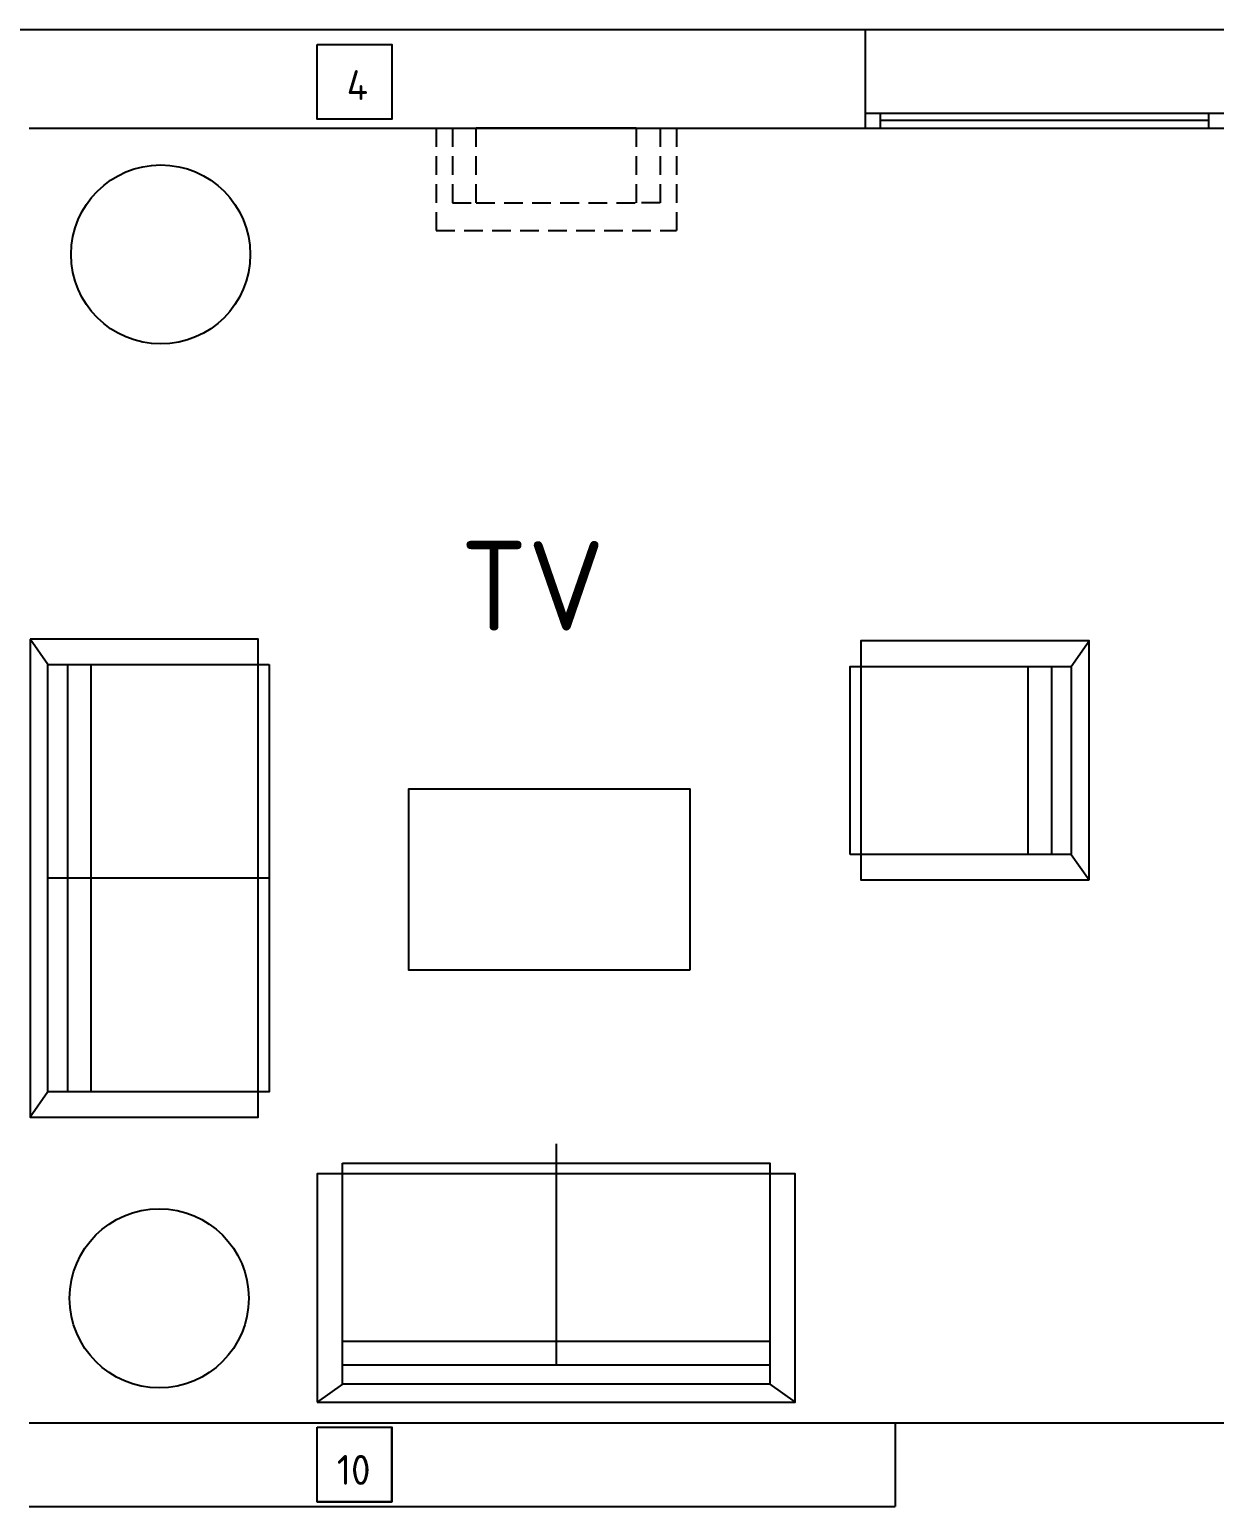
# Model space of a CAD drawing. Extents: x 37594 to 44658, y -15488 to -11373.
# Drawn here: x 42949.5 to 43346.8, y -11867.2 to -11372.7 of the extents above; entities that cross this region are included whole.
import ezdxf

# ---------------------------------------------------------------- set-up
doc = ezdxf.new("R2010")
doc.units = 0
doc.header["$LTSCALE"] = 25
doc.header["$MEASUREMENT"] = 0
doc.linetypes.add('RAYITAS', pattern=[0.375, 0.25, -0.125])
for name, color, linetype in [('CARASFIJAS', 3, 'CONTINUOUS'), ('CARPINTERIA', 5, 'CONTINUOUS'), ('MUEBLES', 4, 'CONTINUOUS'), ('MUROS', 1, 'CONTINUOUS'), ('PILARES', 2, 'CONTINUOUS'), ('PLANTA', 7, 'CONTINUOUS'), ('TEXTO', 10, 'CONTINUOUS'), ('TEXTOSPIL', 7, 'CONTINUOUS')]:
    doc.layers.add(name, color=color, linetype=linetype)
doc.styles.add('DIN', font='DIN')
doc.styles.add('FUTURA', font='din.shx', dxfattribs={"height": 30})

msp = doc.modelspace()

# ---------------------------------------------------------------- linework, layer by layer
at = {"layer": 'CARASFIJAS'}
for p, q in [((43045.8, -11377.68), (43070.8, -11377.68)), ((43070.8, -11377.68), (43070.8, -11402.68)), ((43070.8, -11865.68), (43070.8, -11840.68)), ((43045.8, -11865.68), (43070.8, -11865.68))]:
    msp.add_line(p, q, dxfattribs=at)
at = {"layer": 'CARPINTERIA'}
for p, q in [((43229.3, -11400.68), (43349.3, -11400.68)), ((43234.3, -11405.68), (43234.3, -11400.68)), ((43344.3, -11405.68), (43344.3, -11400.68)), ((43229.3, -11405.68), (43349.3, -11405.68)), ((43344.3, -11403.18), (43234.3, -11403.18))]:
    msp.add_line(p, q, dxfattribs=at)
at = {"layer": 'MUEBLES'}
for p, q in [((42955.64, -11585.31), (42949.64, -11576.81)), ((43298.17, -11585.9), (43304.17, -11577.4)), ((42962.14, -11585.31, 30.18), (42962.14, -11728.31)), ((42970.04, -11585.31), (42970.04, -11728.31)), ((43283.77, -11648.9), (43283.77, -11585.9)), ((43291.66, -11648.9, 30.18), (43291.66, -11585.9)), ((43298.17, -11648.9), (43304.17, -11657.4)), ((43029.64, -11656.81), (42955.64, -11656.81, 36.45)), ((42955.64, -11728.31), (42949.64, -11736.81)), ((43125.78, -11745.71), (43125.78, -11819.71, 36.45)), ((43054.28, -11811.86), (43197.28, -11811.86)), ((43054.28, -11819.76, 30.18), (43197.28, -11819.76)), ((43054.28, -11826.26), (43045.78, -11832.26)), ((43197.28, -11826.26), (43205.78, -11832.26))]:
    msp.add_line(p, q, dxfattribs=at)
for points in [[(42949.64, -11576.81), (42949.64, -11736.81), (43026.04, -11736.81), (43026.04, -11576.81)], [(43304.17, -11657.4), (43304.17, -11577.4), (43227.77, -11577.4), (43227.77, -11657.4)], [(43029.64, -11585.31), (43029.64, -11728.31), (42955.64, -11728.31), (42955.64, -11585.31)], [(43224.17, -11648.9), (43224.17, -11585.9), (43298.17, -11585.9), (43298.17, -11648.9)], [(43170.63, -11687.52), (43170.63, -11626.96), (43076.29, -11626.96), (43076.29, -11687.52)], [(43054.28, -11752.26), (43197.28, -11752.26), (43197.28, -11826.26), (43054.28, -11826.26)], [(43045.78, -11832.26), (43205.78, -11832.26), (43205.78, -11755.86), (43045.78, -11755.86)]]:
    msp.add_lwpolyline(points, close=True, dxfattribs=at)
for centre in [(42993.38, -11447.98), (42992.87, -11797.48)]:
    msp.add_circle(centre, 29.98, dxfattribs=at)
at = {"layer": 'MUROS'}
for p, q in [((42857.8, -11372.68), (43229.3, -11372.68)), ((43229.3, -11405.68), (43229.3, -11372.68)), ((42949.3, -11405.68), (43229.3, -11405.68)), ((43099.03, -11405.68), (43152.53, -11405.68)), ((43152.53, -11405.68), (43099.03, -11405.68)), ((43152.53, -11405.68), (43099.03, -11405.68))]:
    msp.add_line(p, q, dxfattribs=at)
at = {"layer": 'PILARES'}
for points in [[(43045.8, -11377.68), (43070.8, -11377.68), (43070.8, -11402.68), (43045.8, -11402.68)], [(43045.8, -11840.68), (43070.8, -11840.68), (43070.8, -11865.68), (43045.8, -11865.68)]]:
    msp.add_lwpolyline(points, close=True, dxfattribs=at)
at = {"layer": 'PLANTA'}
for p, q in [((43229.3, -11372.68), (43349.3, -11372.68)), ((42949.3, -11839.18), (43349.3, -11839.18)), ((43239.3, -11839.18), (43239.3, -11867.18)), ((42949.3, -11867.18), (43239.3, -11867.18))]:
    msp.add_line(p, q, dxfattribs=at)
at = {"layer": 'PLANTA', "linetype": 'RAYITAS'}
for p, q in [((43085.58, -11405.68), (43085.58, -11439.97)), ((43091.03, -11405.68), (43091.03, -11430.68)), ((43099.03, -11430.68), (43099.03, -11405.68)), ((43152.53, -11405.68), (43152.53, -11430.68)), ((43160.53, -11405.68), (43160.53, -11430.68)), ((43165.99, -11405.68), (43165.99, -11439.97)), ((43091.03, -11430.68), (43099.03, -11430.68)), ((43099.03, -11430.68), (43152.53, -11430.68)), ((43160.53, -11430.68), (43152.53, -11430.68)), ((43085.58, -11439.97), (43165.99, -11439.97))]:
    msp.add_line(p, q, dxfattribs=at)

# ---------------------------------------------------------------- texts
at = {"layer": 'TEXTO', "color": 0, "style": 'FUTURA'}
msp.add_text('TV', height=30, dxfattribs=at).set_placement((43093.68, -11573.91))
at = {"layer": 'TEXTOSPIL', "style": 'DIN'}
for s, p in [('4', (43055.63, -11396.28)), ('10', (43052.32, -11859.94))]:
    msp.add_text(s, height=10, dxfattribs=at).set_placement(p)

doc.saveas('drawing.dxf')
